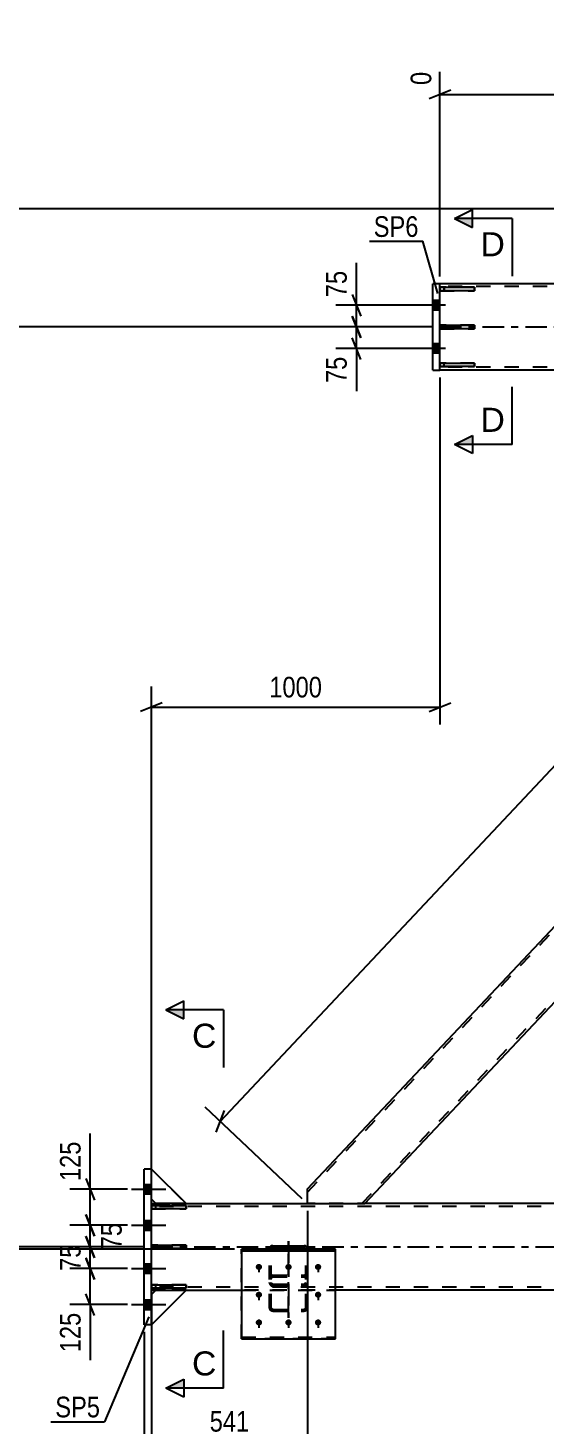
# Model space of a CAD drawing. Header units: millimetres. Extents: x -170 to 1019, y -677 to 164.
# Drawn here: x -57.1 to 14.6, y -152.3 to 41.5 of the extents above; entities that cross this region are included whole.
import ezdxf

# ---------------------------------------------------------------- set-up
doc = ezdxf.new("R2010")
doc.units = ezdxf.units.MM
doc.linetypes.add('DXK_LINE_DOT2', pattern=[3.9198, 1.9599, -1.9599])
doc.linetypes.add('DXK_LINE_DOT3', pattern=[5.9187, 2.979, -0.9799, 0.9799, -0.9799])
doc.styles.add('Arial', font='ARIAL.TTF', dxfattribs={"height": 0.2})
doc.styles.add('Arial Narrow', font='ARIALN.TTF', dxfattribs={"height": 0.2})

# ---------------------------------------------------------------- blocks, each defined once
blk = doc.blocks.new('Part-570387359-7793 - 7578')
at = {"color": 2, "linetype": 'Continuous'}
for p, q in [((-40, -127.84), (-40, -127.36)), ((-40, -127.36), (-35.2, -127.36)), ((-35.2, -127.84), (-40, -127.84)), ((-35.2, -127.36), (-35.2, -127.84))]:
    blk.add_line(p, q, dxfattribs=at)
at = {"color": 7, "linetype": 'DXK_LINE_DOT2'}
blk.add_line((-39.4, -127.84), (-39.4, -127.36), dxfattribs=at)
blk = doc.blocks.new('Part-570387359-7589 - 7578')
at = {"color": 2, "linetype": 'Continuous'}
for p, q in [((-14.5, -127.91), (-27.5, -127.91)), ((-27.5, -127.91), (-27.5, -140.34)), ((-27.5, -128.13), (-14.5, -128.13)), ((-14.5, -140.34), (-14.5, -127.91)), ((-27.5, -140.34), (-14.5, -140.34))]:
    blk.add_line(p, q, dxfattribs=at)
at = {"color": 7, "linetype": 'DXK_LINE_DOT2'}
blk.add_line((-27.5, -140.12), (-14.5, -140.12), dxfattribs=at)
blk = doc.blocks.new('Part-570387359-7581 - 7578')
at = {"color": 2, "linetype": 'Continuous'}
for p, q in [((-23.63, -127.91), (-23.6, -127.75)), ((-23.34, -127.47), (-23.16, -127.43)), ((-23.16, -127.43), (-18.84, -127.43)), ((-18.84, -127.43), (-18.66, -127.47)), ((-18.4, -127.75), (-18.37, -127.91))]:
    blk.add_line(p, q, dxfattribs=at)
at = {"color": 7, "linetype": 'DXK_LINE_DOT2'}
for p, q in [((-23.38, -127.84), (-23.4, -127.94)), ((-23.33, -127.76), (-23.38, -127.84)), ((-23.25, -127.71), (-23.33, -127.76)), ((-23.16, -127.69), (-23.25, -127.71)), ((-23.16, -127.69), (-18.84, -127.69)), ((-18.75, -127.71), (-18.84, -127.69)), ((-18.67, -127.76), (-18.75, -127.71)), ((-18.62, -127.84), (-18.67, -127.76)), ((-18.6, -127.94), (-18.62, -127.84)), ((-23.64, -127.94), (-23.63, -127.91)), ((-23.64, -136.05), (-23.64, -127.94)), ((-23.4, -136.05), (-23.4, -127.94)), ((-18.6, -136.05), (-18.6, -127.94)), ((-18.37, -127.91), (-18.36, -127.94)), ((-18.36, -136.05), (-18.36, -127.94)), ((-23.5, -131.67), (-23.6, -131.81)), ((-23.34, -131.57), (-23.5, -131.67)), ((-23.16, -131.53), (-23.34, -131.57)), ((-23.25, -131.78), (-23.16, -131.76)), ((-23.16, -131.53), (-18.84, -131.53)), ((-23.16, -131.76), (-18.84, -131.76)), ((-18.66, -131.57), (-18.84, -131.53)), ((-18.84, -131.76), (-18.75, -131.78)), ((-18.5, -131.67), (-18.66, -131.57)), ((-18.4, -131.81), (-18.5, -131.67)), ((-23.6, -131.81), (-23.64, -131.99)), ((-23.6, -132.73), (-23.64, -132.54)), ((-23.4, -131.99), (-23.38, -131.9)), ((-23.4, -132.54), (-23.38, -132.64)), ((-23.38, -131.9), (-23.33, -131.83)), ((-23.38, -132.64), (-23.33, -132.72)), ((-23.16, -133.05), (-23.34, -133.01)), ((-23.33, -131.83), (-23.25, -131.78)), ((-23.33, -132.72), (-23.25, -132.77)), ((-23.25, -132.77), (-23.16, -132.79)), ((-23.16, -132.79), (-18.84, -132.79)), ((-23.16, -133.05), (-18.84, -133.05)), ((-18.84, -132.79), (-18.75, -132.77)), ((-18.66, -133.01), (-18.84, -133.05)), ((-18.75, -131.78), (-18.67, -131.83)), ((-18.75, -132.77), (-18.67, -132.72)), ((-18.67, -131.83), (-18.62, -131.9)), ((-18.67, -132.72), (-18.62, -132.64)), ((-18.62, -131.9), (-18.6, -131.99)), ((-18.62, -132.64), (-18.6, -132.54)), ((-18.36, -131.99), (-18.4, -131.81)), ((-18.36, -132.54), (-18.4, -132.73)), ((-23.64, -136.05), (-23.6, -136.22)), ((-23.6, -136.22), (-23.5, -136.36)), ((-23.5, -136.36), (-23.34, -136.46)), ((-23.38, -136.13), (-23.4, -136.05)), ((-23.33, -136.2), (-23.38, -136.13)), ((-23.34, -136.46), (-23.16, -136.5)), ((-23.25, -136.25), (-23.33, -136.2)), ((-23.16, -136.27), (-23.25, -136.25)), ((-23.16, -136.27), (-18.84, -136.27)), ((-23.16, -136.5), (-18.84, -136.5)), ((-18.75, -136.25), (-18.84, -136.27)), ((-18.84, -136.5), (-18.66, -136.46)), ((-18.67, -136.2), (-18.75, -136.25)), ((-18.62, -136.13), (-18.67, -136.2)), ((-18.66, -136.46), (-18.5, -136.36)), ((-18.6, -136.05), (-18.62, -136.13)), ((-18.5, -136.36), (-18.4, -136.22)), ((-18.4, -136.22), (-18.36, -136.05))]:
    blk.add_line(p, q, dxfattribs=at)
at = {"color": 7, "linetype": 'DXK_LINE_DOT3'}
blk.add_line((-21, -126.82), (-21, -137.44), dxfattribs=at)
at = {"color": 2, "linetype": 'Continuous'}
for centre, start, end in [((-23.14, -127.92), 114.3199, 159.2417), ((-18.86, -127.92), 20.7583, 65.6801)]:
    blk.add_arc(centre, 0.496, start, end, dxfattribs=at)
at = {"color": 7, "linetype": 'DXK_LINE_DOT2'}
for centre, start, end in [((-23.14, -132.56), 200.7583, 245.6801), ((-18.86, -132.56), 294.3199, 339.2417)]:
    blk.add_arc(centre, 0.496, start, end, dxfattribs=at)
blk = doc.blocks.new('Bolt-570387359-7590 - 7578')
at = {"linetype": 'Continuous'}
for points in [[(-25.1, -129.97), (-25.01, -129.98), (-24.92, -130), (-24.84, -130.05), (-24.77, -130.11), (-24.72, -130.17), (-24.68, -130.25), (-24.66, -130.34), (-24.66, -130.42), (-24.68, -130.51), (-24.72, -130.59), (-24.77, -130.66), (-24.84, -130.72), (-24.92, -130.76), (-25.01, -130.79), (-25.1, -130.8), (-25.19, -130.79), (-25.28, -130.76), (-25.36, -130.72), (-25.43, -130.66), (-25.48, -130.59), (-25.52, -130.51), (-25.54, -130.42), (-25.54, -130.34), (-25.52, -130.25), (-25.48, -130.17), (-25.43, -130.11), (-25.36, -130.05), (-25.28, -130), (-25.19, -129.98)], [(-21, -129.97), (-20.91, -129.98), (-20.82, -130), (-20.74, -130.05), (-20.67, -130.11), (-20.62, -130.17), (-20.58, -130.25), (-20.56, -130.34), (-20.56, -130.42), (-20.58, -130.51), (-20.62, -130.59), (-20.67, -130.66), (-20.74, -130.72), (-20.82, -130.76), (-20.91, -130.79), (-21, -130.8), (-21.09, -130.79), (-21.18, -130.76), (-21.26, -130.72), (-21.33, -130.66), (-21.38, -130.59), (-21.42, -130.51), (-21.44, -130.42), (-21.44, -130.34), (-21.42, -130.25), (-21.38, -130.17), (-21.33, -130.11), (-21.26, -130.05), (-21.18, -130), (-21.09, -129.98)], [(-16.9, -129.97), (-16.81, -129.98), (-16.72, -130), (-16.64, -130.05), (-16.57, -130.11), (-16.52, -130.17), (-16.48, -130.25), (-16.46, -130.34), (-16.46, -130.42), (-16.48, -130.51), (-16.52, -130.59), (-16.57, -130.66), (-16.64, -130.72), (-16.72, -130.76), (-16.81, -130.79), (-16.9, -130.8), (-16.99, -130.79), (-17.08, -130.76), (-17.16, -130.72), (-17.23, -130.66), (-17.28, -130.59), (-17.32, -130.51), (-17.34, -130.42), (-17.34, -130.34), (-17.32, -130.25), (-17.28, -130.17), (-17.23, -130.11), (-17.16, -130.05), (-17.08, -130), (-16.99, -129.98)], [(-25.1, -133.82), (-25.01, -133.83), (-24.92, -133.86), (-24.84, -133.9), (-24.77, -133.96), (-24.72, -134.03), (-24.68, -134.11), (-24.66, -134.19), (-24.66, -134.28), (-24.68, -134.36), (-24.72, -134.44), (-24.77, -134.51), (-24.84, -134.57), (-24.92, -134.61), (-25.01, -134.64), (-25.1, -134.65), (-25.19, -134.64), (-25.28, -134.61), (-25.36, -134.57), (-25.43, -134.51), (-25.48, -134.44), (-25.52, -134.36), (-25.54, -134.28), (-25.54, -134.19), (-25.52, -134.11), (-25.48, -134.03), (-25.43, -133.96), (-25.36, -133.9), (-25.28, -133.86), (-25.19, -133.83)], [(-16.9, -133.82), (-16.81, -133.83), (-16.72, -133.86), (-16.64, -133.9), (-16.57, -133.96), (-16.52, -134.03), (-16.48, -134.11), (-16.46, -134.19), (-16.46, -134.28), (-16.48, -134.36), (-16.52, -134.44), (-16.57, -134.51), (-16.64, -134.57), (-16.72, -134.61), (-16.81, -134.64), (-16.9, -134.65), (-16.99, -134.64), (-17.08, -134.61), (-17.16, -134.57), (-17.23, -134.51), (-17.28, -134.44), (-17.32, -134.36), (-17.34, -134.28), (-17.34, -134.19), (-17.32, -134.11), (-17.28, -134.03), (-17.23, -133.96), (-17.16, -133.9), (-17.08, -133.86), (-16.99, -133.83)], [(-25.1, -137.67), (-25.01, -137.68), (-24.92, -137.71), (-24.84, -137.75), (-24.77, -137.81), (-24.72, -137.88), (-24.68, -137.96), (-24.66, -138.04), (-24.66, -138.13), (-24.68, -138.21), (-24.72, -138.29), (-24.77, -138.36), (-24.84, -138.42), (-24.92, -138.46), (-25.01, -138.49), (-25.1, -138.5), (-25.19, -138.49), (-25.28, -138.46), (-25.36, -138.42), (-25.43, -138.36), (-25.48, -138.29), (-25.52, -138.21), (-25.54, -138.13), (-25.54, -138.04), (-25.52, -137.96), (-25.48, -137.88), (-25.43, -137.81), (-25.36, -137.75), (-25.28, -137.71), (-25.19, -137.68)], [(-21, -137.67), (-20.91, -137.68), (-20.82, -137.71), (-20.74, -137.75), (-20.67, -137.81), (-20.62, -137.88), (-20.58, -137.96), (-20.56, -138.04), (-20.56, -138.13), (-20.58, -138.21), (-20.62, -138.29), (-20.67, -138.36), (-20.74, -138.42), (-20.82, -138.46), (-20.91, -138.49), (-21, -138.5), (-21.09, -138.49), (-21.18, -138.46), (-21.26, -138.42), (-21.33, -138.36), (-21.38, -138.29), (-21.42, -138.21), (-21.44, -138.13), (-21.44, -138.04), (-21.42, -137.96), (-21.38, -137.88), (-21.33, -137.81), (-21.26, -137.75), (-21.18, -137.71), (-21.09, -137.68)], [(-16.9, -137.67), (-16.81, -137.68), (-16.72, -137.71), (-16.64, -137.75), (-16.57, -137.81), (-16.52, -137.88), (-16.48, -137.96), (-16.46, -138.04), (-16.46, -138.13), (-16.48, -138.21), (-16.52, -138.29), (-16.57, -138.36), (-16.64, -138.42), (-16.72, -138.46), (-16.81, -138.49), (-16.9, -138.5), (-16.99, -138.49), (-17.08, -138.46), (-17.16, -138.42), (-17.23, -138.36), (-17.28, -138.29), (-17.32, -138.21), (-17.34, -138.13), (-17.34, -138.04), (-17.32, -137.96), (-17.28, -137.88), (-17.23, -137.81), (-17.16, -137.75), (-17.08, -137.71), (-16.99, -137.68)]]:
    blk.add_hatch(color=1, dxfattribs=at).paths.add_polyline_path(points)
at = {"color": 1, "linetype": 'Continuous'}
for p, q in [((-25.1, -129.98), (-25.1, -131.12)), ((-21, -129.98), (-21, -131.12)), ((-16.9, -129.98), (-16.9, -131.12)), ((-25.1, -133.84), (-25.1, -134.97)), ((-16.9, -133.84), (-16.9, -134.97)), ((-25.1, -137.69), (-25.1, -138.83)), ((-21, -137.69), (-21, -138.83)), ((-16.9, -137.69), (-16.9, -138.83))]:
    blk.add_line(p, q, dxfattribs=at)
blk = doc.blocks.new('Part-570387359-7795 - 7578')
at = {"color": 2, "linetype": 'Continuous'}
for p, q in [((-40, -121), (-40, -116.8)), ((-40, -116.8), (-35.2, -121.6)), ((-39.4, -121.6), (-40, -121)), ((-35.2, -121.6), (-39.4, -121.6))]:
    blk.add_line(p, q, dxfattribs=at)
blk = doc.blocks.new('Part-570387359-7807 - 7578')
at = {"color": 7, "linetype": 'DXK_LINE_DOT2'}
for p, q in [((-35.2, -132.86), (-40, -132.86)), ((-40, -132.86), (-40, -133.34)), ((-40, -133.34), (-35.2, -133.34)), ((-39.4, -133.34), (-39.4, -132.86)), ((-35.2, -133.34), (-35.2, -132.86))]:
    blk.add_line(p, q, dxfattribs=at)
blk = doc.blocks.new('Part-570387359-7717 - 7578')
at = {"color": 2, "linetype": 'Continuous'}
for p, q in [((-18.36, -119.54), (88.42, -6)), ((96.36, -6), (88.48, -6)), ((96.36, -6), (96.36, -7.13)), ((96.36, -8.06), (43.94, -63.8)), ((-10.41, -121.6), (39, -69.05)), ((-18.36, -121.6), (-18.36, -119.54)), ((-18.36, -121.6), (-10.48, -121.6))]:
    blk.add_line(p, q, dxfattribs=at)
at = {"color": 7, "linetype": 'DXK_LINE_DOT2'}
for p, q in [((-18.36, -120), (88.86, -6)), ((-10.85, -121.6), (96.36, -7.59)), ((88.48, -6), (88.42, -6)), ((96.36, -8.06), (96.36, -7.13)), ((43.94, -63.8), (39, -69.05)), ((-10.48, -121.6), (-10.41, -121.6))]:
    blk.add_line(p, q, dxfattribs=at)
blk = doc.blocks.new('Part-570387359-7781 - 7578')
at = {"color": 2, "linetype": 'Continuous'}
for p, q in [((-1, -6), (-1, 6)), ((0, 6), (-1, 6)), ((0, -6), (0, 6)), ((-1, -6), (0, -6))]:
    blk.add_line(p, q, dxfattribs=at)
blk = doc.blocks.new('Part-570387359-7786 - 7578')
at = {"color": 2, "linetype": 'Continuous'}
for p, q in [((-41, -138.4), (-41, -116.8)), ((-40, -116.8), (-41, -116.8)), ((-40, -138.4), (-40, -116.8)), ((-40, -138.4), (-41, -138.4))]:
    blk.add_line(p, q, dxfattribs=at)
blk = doc.blocks.new('Part-570387359-7794 - 7578')
at = {"color": 2, "linetype": 'Continuous'}
for p, q in [((-40, -133.34), (-40, -132.86)), ((-40, -132.86), (-35.2, -132.86)), ((-35.2, -133.34), (-40, -133.34)), ((-35.2, -132.86), (-35.2, -133.34))]:
    blk.add_line(p, q, dxfattribs=at)
at = {"color": 7, "linetype": 'DXK_LINE_DOT2'}
blk.add_line((-39.4, -133.34), (-39.4, -132.86), dxfattribs=at)
blk = doc.blocks.new('Part-570387359-7796 - 7578')
at = {"color": 7, "linetype": 'DXK_LINE_DOT2'}
for p, q in [((-40, -121), (-40, -116.8)), ((-40, -116.8), (-35.2, -121.6)), ((-39.4, -121.6), (-40, -121)), ((-35.2, -121.6), (-39.4, -121.6))]:
    blk.add_line(p, q, dxfattribs=at)
blk = doc.blocks.new('Part-570387359-7797 - 7578')
at = {"color": 2, "linetype": 'Continuous'}
for p, q in [((-39.4, -133.6), (-40, -134.2)), ((-40, -138.4), (-35.2, -133.6)), ((-39.4, -133.6), (-35.2, -133.6)), ((-40, -134.2), (-40, -138.4))]:
    blk.add_line(p, q, dxfattribs=at)
blk = doc.blocks.new('Part-570387359-7798 - 7578')
at = {"color": 7, "linetype": 'DXK_LINE_DOT2'}
for p, q in [((-39.4, -133.6), (-40, -134.2)), ((-40, -138.4), (-35.2, -133.6)), ((-35.2, -133.6), (-39.4, -133.6)), ((-40, -134.2), (-40, -138.4))]:
    blk.add_line(p, q, dxfattribs=at)
blk = doc.blocks.new('Part-570387359-7805 - 7578')
at = {"color": 7, "linetype": 'DXK_LINE_DOT2'}
for p, q in [((-35.2, -121.86), (-40, -121.86)), ((-40, -121.86), (-40, -122.34)), ((-39.4, -122.34), (-39.4, -121.86)), ((-35.2, -122.34), (-35.2, -121.86)), ((-40, -122.34), (-35.2, -122.34))]:
    blk.add_line(p, q, dxfattribs=at)
blk = doc.blocks.new('Part-570387359-7806 - 7578')
at = {"color": 7, "linetype": 'DXK_LINE_DOT2'}
for p, q in [((-35.2, -127.36), (-40, -127.36)), ((-40, -127.36), (-40, -127.84)), ((-40, -127.84), (-35.2, -127.84)), ((-39.4, -127.84), (-39.4, -127.36)), ((-35.2, -127.84), (-35.2, -127.36))]:
    blk.add_line(p, q, dxfattribs=at)
blk = doc.blocks.new('Part-570387359-7808 - 7578')
at = {"color": 2, "linetype": 'Continuous'}
for p, q in [((-40, -122.34), (-40, -121.86)), ((-40, -121.86), (-35.2, -121.86)), ((-35.2, -121.86), (-35.2, -122.34)), ((-35.2, -122.34), (-40, -122.34))]:
    blk.add_line(p, q, dxfattribs=at)
at = {"color": 7, "linetype": 'DXK_LINE_DOT2'}
blk.add_line((-39.4, -122.34), (-39.4, -121.86), dxfattribs=at)
blk = doc.blocks.new('Bolt-570387359-7868 - 7578')
at = {"color": 1, "linetype": 'DXK_LINE_DOT2'}
for p, q in [((-25.1, -129.99), (-25.1, -131.12)), ((-21, -129.99), (-21, -131.12)), ((-16.9, -129.99), (-16.9, -131.12)), ((-25.1, -133.84), (-25.1, -134.97)), ((-16.9, -133.84), (-16.9, -134.97)), ((-25.1, -137.69), (-25.1, -138.83)), ((-21, -137.69), (-21, -138.83)), ((-16.9, -137.69), (-16.9, -138.83))]:
    blk.add_line(p, q, dxfattribs=at)
blk = doc.blocks.new('Part-570387359-7927 - 7578')
at = {"color": 2, "linetype": 'Continuous'}
for p, q in [((-40, -121.6), (-39.4, -121.6)), ((-35.2, -121.6), (-18.36, -121.6)), ((88.48, -121.6), (-10.48, -121.6)), ((-40, -133.6), (-39.4, -133.6)), ((-35.2, -133.6), (-27.5, -133.6)), ((206.43, -133.6), (-14.5, -133.6))]:
    blk.add_line(p, q, dxfattribs=at)
at = {"color": 7, "linetype": 'DXK_LINE_DOT2'}
for p, q in [((-40, -133.6), (-40, -121.6)), ((798, -122), (-40, -122)), ((-39.4, -121.6), (-35.2, -121.6)), ((798, -121.6), (-18.36, -121.6)), ((-18.36, -121.6), (-10.48, -121.6)), ((798, -133.2), (-40, -133.2)), ((-39.4, -133.6), (-35.2, -133.6)), ((798, -133.6), (-27.5, -133.6)), ((-27.5, -133.6), (-14.5, -133.6))]:
    blk.add_line(p, q, dxfattribs=at)
at = {"color": 7, "linetype": 'DXK_LINE_DOT3'}
blk.add_line((-40, -127.6), (798, -127.6), dxfattribs=at)
blk = doc.blocks.new('Part-570387359-7932 - 7578')
at = {"color": 2, "linetype": 'Continuous'}
for p, q in [((217, 6), (0, 6)), ((88.48, -6), (0, -6))]:
    blk.add_line(p, q, dxfattribs=at)
at = {"color": 7, "linetype": 'DXK_LINE_DOT2'}
for p, q in [((0, -6), (0, 6)), ((838, 5.6), (0, 5.6)), ((838, -5.6), (0, -5.6))]:
    blk.add_line(p, q, dxfattribs=at)
at = {"color": 7, "linetype": 'DXK_LINE_DOT3'}
blk.add_line((0, 0), (838, 0), dxfattribs=at)
blk = doc.blocks.new('Bolt-570387359-8006 - 7578')
at = {"linetype": 'Continuous'}
for points in [[(-41, -118.94), (-41, -120.26), (-40, -120.26), (-40, -118.94)], [(-41, -118.94), (-41, -120.26), (-40, -120.26), (-40, -118.94)], [(-41, -118.94), (-41, -120.26), (-40, -120.26), (-40, -118.94)], [(-41, -123.94), (-41, -125.26), (-40, -125.26), (-40, -123.94)], [(-41, -123.94), (-41, -125.26), (-40, -125.26), (-40, -123.94)], [(-41, -129.94), (-41, -131.26), (-40, -131.26), (-40, -129.94)], [(-41, -129.94), (-41, -131.26), (-40, -131.26), (-40, -129.94)], [(-41, -134.94), (-41, -136.26), (-40, -136.26), (-40, -134.94)], [(-41, -134.94), (-41, -136.26), (-40, -136.26), (-40, -134.94)], [(-41, -134.94), (-41, -136.26), (-40, -136.26), (-40, -134.94)]]:
    blk.add_hatch(color=1, dxfattribs=at).paths.add_polyline_path(points)
at = {"color": 1, "linetype": 'Continuous'}
for p, q in [((-42.76, -119.6), (-38, -119.6)), ((-42.76, -119.6), (-38, -119.6)), ((-42.76, -119.6), (-38, -119.6)), ((-41, -118.94), (-40, -118.94)), ((-41, -118.94), (-40, -118.94)), ((-41, -118.94), (-40, -118.94)), ((-41, -120.26), (-40, -120.26)), ((-41, -120.26), (-40, -120.26)), ((-41, -120.26), (-40, -120.26)), ((-41, -123.94), (-40, -123.94)), ((-41, -123.94), (-40, -123.94)), ((-42.76, -124.6), (-38, -124.6)), ((-42.76, -124.6), (-38, -124.6)), ((-41, -125.26), (-40, -125.26)), ((-41, -125.26), (-40, -125.26)), ((-42.76, -130.6), (-38, -130.6)), ((-42.76, -130.6), (-38, -130.6)), ((-41, -129.94), (-40, -129.94)), ((-41, -129.94), (-40, -129.94)), ((-41, -131.26), (-40, -131.26)), ((-41, -131.26), (-40, -131.26)), ((-42.76, -135.6), (-38, -135.6)), ((-42.76, -135.6), (-38, -135.6)), ((-42.76, -135.6), (-38, -135.6)), ((-41, -134.94), (-40, -134.94)), ((-41, -134.94), (-40, -134.94)), ((-41, -134.94), (-40, -134.94)), ((-41, -136.26), (-40, -136.26)), ((-41, -136.26), (-40, -136.26)), ((-41, -136.26), (-40, -136.26))]:
    blk.add_line(p, q, dxfattribs=at)
blk = doc.blocks.new('Bolt-570387359-8007 - 7578')
at = {"linetype": 'Continuous'}
for points in [[(-1, 3.66), (-1, 2.34), (0, 2.34), (0, 3.66)], [(-1, 3.66), (-1, 2.34), (0, 2.34), (0, 3.66)], [(-1, -2.34), (-1, -3.66), (0, -3.66), (0, -2.34)], [(-1, -2.34), (-1, -3.66), (0, -3.66), (0, -2.34)]]:
    blk.add_hatch(color=1, dxfattribs=at).paths.add_polyline_path(points)
at = {"color": 1, "linetype": 'Continuous'}
for p, q in [((0.76, 3), (-4, 3)), ((0.76, 3), (-4, 3)), ((0, 3.66), (-1, 3.66)), ((0, 3.66), (-1, 3.66)), ((0, 2.34), (-1, 2.34)), ((0, 2.34), (-1, 2.34)), ((0.76, -3), (-4, -3)), ((0.76, -3), (-4, -3)), ((0, -2.34), (-1, -2.34)), ((0, -2.34), (-1, -2.34)), ((0, -3.66), (-1, -3.66)), ((0, -3.66), (-1, -3.66))]:
    blk.add_line(p, q, dxfattribs=at)
blk = doc.blocks.new('Part-570387359-8044 - 7578')
at = {"color": 2, "linetype": 'Continuous'}
for p, q in [((0, 0.24), (4.8, 0.24)), ((0, 0.24), (0, -0.24)), ((4.8, 0.24), (4.8, -0.24)), ((4.8, -0.24), (0, -0.24))]:
    blk.add_line(p, q, dxfattribs=at)
at = {"color": 7, "linetype": 'DXK_LINE_DOT2'}
blk.add_line((0.6, -0.24), (0.6, 0.24), dxfattribs=at)
blk = doc.blocks.new('Part-570387359-8045 - 7578')
at = {"color": 2, "linetype": 'Continuous'}
for p, q in [((0, 5.5), (4.8, 5.5)), ((0, 5.5), (0, 5.02)), ((4.8, 5.02), (0, 5.02)), ((4.8, 5.5), (4.8, 5.02))]:
    blk.add_line(p, q, dxfattribs=at)
at = {"color": 7, "linetype": 'DXK_LINE_DOT2'}
blk.add_line((0.6, 5.02), (0.6, 5.5), dxfattribs=at)
blk = doc.blocks.new('Part-570387359-8046 - 7578')
at = {"color": 2, "linetype": 'Continuous'}
for p, q in [((0, -5.5), (0, -5.02)), ((0, -5.02), (4.8, -5.02)), ((4.8, -5.5), (0, -5.5)), ((4.8, -5.02), (4.8, -5.5))]:
    blk.add_line(p, q, dxfattribs=at)
at = {"color": 7, "linetype": 'DXK_LINE_DOT2'}
blk.add_line((0.6, -5.5), (0.6, -5.02), dxfattribs=at)
blk = doc.blocks.new('Part-570387359-8047 - 7578')
at = {"color": 7, "linetype": 'DXK_LINE_DOT2'}
for p, q in [((4.8, 0.24), (0, 0.24)), ((0, 0.24), (0, -0.24)), ((0.6, -0.24), (0.6, 0.24)), ((4.8, -0.24), (4.8, 0.24)), ((0, -0.24), (4.8, -0.24))]:
    blk.add_line(p, q, dxfattribs=at)
blk = doc.blocks.new('Part-570387359-8048 - 7578')
at = {"color": 7, "linetype": 'DXK_LINE_DOT2'}
for p, q in [((4.8, 5.5), (0, 5.5)), ((0, 5.5), (0, 5.02)), ((0, 5.02), (4.8, 5.02)), ((0.6, 5.5), (0.6, 5.02)), ((4.8, 5.02), (4.8, 5.5))]:
    blk.add_line(p, q, dxfattribs=at)
blk = doc.blocks.new('Part-570387359-8049 - 7578')
at = {"color": 7, "linetype": 'DXK_LINE_DOT2'}
for p, q in [((4.8, -5.02), (0, -5.02)), ((0, -5.02), (0, -5.5)), ((0, -5.5), (4.8, -5.5)), ((0.6, -5.5), (0.6, -5.02)), ((4.8, -5.5), (4.8, -5.02))]:
    blk.add_line(p, q, dxfattribs=at)
blk = doc.blocks.new('Part-570387359-8060 - 7578')
at = {"color": 7, "linetype": 'DXK_LINE_DOT2'}
for p, q in [((-23.6, -127.75), (-23.64, -127.94)), ((-23.4, -127.94), (-23.38, -127.84)), ((-23.38, -127.84), (-23.33, -127.76)), ((-23.16, -127.43), (-23.34, -127.47)), ((-23.33, -127.76), (-23.25, -127.71)), ((-23.25, -127.71), (-23.16, -127.69)), ((-23.16, -127.43), (-18.84, -127.43)), ((-23.16, -127.69), (-18.84, -127.69)), ((-18.66, -127.47), (-18.84, -127.43)), ((-18.84, -127.69), (-18.75, -127.71)), ((-18.75, -127.71), (-18.67, -127.76)), ((-18.67, -127.76), (-18.62, -127.84)), ((-18.62, -127.84), (-18.6, -127.94)), ((-18.36, -127.94), (-18.4, -127.75)), ((-23.64, -136.05), (-23.64, -127.94)), ((-23.4, -136.05), (-23.4, -127.94)), ((-18.6, -136.05), (-18.6, -127.94)), ((-18.36, -136.05), (-18.36, -127.94)), ((-23.6, -131.81), (-23.5, -131.67)), ((-23.5, -131.67), (-23.34, -131.57)), ((-23.34, -131.57), (-23.16, -131.54)), ((-23.16, -131.76), (-23.25, -131.78)), ((-23.16, -131.54), (-18.84, -131.54)), ((-23.16, -131.76), (-18.84, -131.76)), ((-18.84, -131.54), (-18.66, -131.57)), ((-18.75, -131.78), (-18.84, -131.76)), ((-18.66, -131.57), (-18.5, -131.67)), ((-18.5, -131.67), (-18.4, -131.81)), ((-23.64, -131.99), (-23.6, -131.81)), ((-23.64, -132.54), (-23.6, -132.73)), ((-23.38, -131.9), (-23.4, -131.99)), ((-23.38, -132.64), (-23.4, -132.54)), ((-23.33, -131.83), (-23.38, -131.9)), ((-23.33, -132.72), (-23.38, -132.64)), ((-23.34, -133.01), (-23.25, -133.03)), ((-23.25, -131.78), (-23.33, -131.83)), ((-23.25, -132.77), (-23.33, -132.72)), ((-23.16, -132.79), (-23.25, -132.77)), ((-23.25, -133.03), (-23.16, -133.05)), ((-23.16, -132.79), (-18.84, -132.79)), ((-23.16, -133.05), (-18.84, -133.05)), ((-18.75, -132.77), (-18.84, -132.79)), ((-18.84, -133.05), (-18.67, -133.01)), ((-18.67, -131.83), (-18.75, -131.78)), ((-18.67, -132.72), (-18.75, -132.77)), ((-18.62, -131.9), (-18.67, -131.83)), ((-18.62, -132.64), (-18.67, -132.72)), ((-18.67, -133.01), (-18.66, -133.01)), ((-18.6, -131.99), (-18.62, -131.9)), ((-18.6, -132.54), (-18.62, -132.64)), ((-18.4, -131.81), (-18.36, -131.99)), ((-18.4, -132.73), (-18.36, -132.54)), ((-23.6, -136.22), (-23.64, -136.05)), ((-23.5, -136.36), (-23.6, -136.22)), ((-23.34, -136.46), (-23.5, -136.36)), ((-23.4, -136.05), (-23.38, -136.13)), ((-23.38, -136.13), (-23.33, -136.21)), ((-23.16, -136.5), (-23.34, -136.46)), ((-23.33, -136.21), (-23.25, -136.25)), ((-23.25, -136.25), (-23.16, -136.27)), ((-23.16, -136.27), (-18.84, -136.27)), ((-23.16, -136.5), (-18.84, -136.5)), ((-18.84, -136.27), (-18.75, -136.25)), ((-18.66, -136.46), (-18.84, -136.5)), ((-18.75, -136.25), (-18.67, -136.21)), ((-18.67, -136.21), (-18.62, -136.13)), ((-18.5, -136.36), (-18.66, -136.46)), ((-18.62, -136.13), (-18.6, -136.05)), ((-18.4, -136.22), (-18.5, -136.36)), ((-18.36, -136.05), (-18.4, -136.22))]:
    blk.add_line(p, q, dxfattribs=at)
at = {"color": 7, "linetype": 'DXK_LINE_DOT3'}
blk.add_line((-21, -137.44), (-21, -126.82), dxfattribs=at)
at = {"color": 7, "linetype": 'DXK_LINE_DOT2'}
for centre, start, end in [((-23.14, -127.92), 114.32, 159.2417), ((-18.86, -127.92), 20.7583, 65.68), ((-23.14, -132.56), 200.7583, 245.68), ((-18.86, -132.56), 294.32, 339.2417)]:
    blk.add_arc(centre, 0.496, start, end, dxfattribs=at)
blk = doc.blocks.new('Part-570387359-8061 - 7578')
at = {"color": 7, "linetype": 'DXK_LINE_DOT2'}
for p, q in [((-27.5, -140.34), (-27.5, -127.91)), ((-14.5, -127.91), (-27.5, -127.91)), ((-27.5, -128.13), (-14.5, -128.13)), ((-14.5, -140.34), (-14.5, -127.91)), ((-27.5, -140.12), (-14.5, -140.12)), ((-14.5, -140.34), (-27.5, -140.34))]:
    blk.add_line(p, q, dxfattribs=at)
blk = doc.blocks.new('StraightDimension-570387359-8344 - 7578')
at = {"color": 7, "linetype": 'Continuous'}
for p, q in [((-41, -127.6), (-51.32, -127.6)), ((-49.07, -126.1), (-47.87, -129.1)), ((-48.47, -130.6), (-48.47, -127.6)), ((-47.87, -132.1), (-49.07, -129.1)), ((-43.33, -130.6), (-51.32, -130.6))]:
    blk.add_line(p, q, dxfattribs=at)
at = {"color": 0}
blk.add_wipeout([(-49.22, -126.67), (-53.42, -126.67), (-53.42, -131.53), (-49.22, -131.53)], dxfattribs=at)
at = {"color": 3, "style": 'Arial Narrow'}
blk.add_text('75', height=2.863, rotation=90.0002, dxfattribs=at).set_placement((-49.82, -130.93))
blk = doc.blocks.new('StraightDimension-570387359-8437 - 7578')
at = {"color": 7, "linetype": 'Continuous'}
for p, q in [((-1, 0), (-14.42, 0)), ((-12.17, 1.5), (-10.97, -1.5)), ((-11.57, -3), (-11.57, 0)), ((-10.97, -4.5), (-12.17, -1.5)), ((-3.18, -3), (-14.42, -3))]:
    blk.add_line(p, q, dxfattribs=at)
at = {"color": 0}
blk.add_wipeout([(-12.32, -3.53), (-16.52, -3.53), (-16.52, -8.38), (-12.32, -8.38)], dxfattribs=at)
at = {"color": 7, "linetype": 'Continuous'}
blk.add_line((-11.57, -3), (-11.57, -8.91), dxfattribs=at)
blk.add_line((-11.57, -3), (-11.57, -8.91), dxfattribs=at)
at = {"color": 3, "style": 'Arial Narrow'}
blk.add_text('75', height=2.863, rotation=90.0002, dxfattribs=at).set_placement((-12.92, -7.78))
blk = doc.blocks.new('StraightDimension-570387359-8355 - 7578')
at = {"color": 7, "linetype": 'Continuous'}
for p, q in [((-49.07, -129.1), (-47.87, -132.1)), ((-43.33, -130.6), (-51.32, -130.6)), ((-48.47, -135.6), (-48.47, -130.6)), ((-43.33, -135.6), (-51.32, -135.6)), ((-47.87, -137.1), (-49.07, -134.1))]:
    blk.add_line(p, q, dxfattribs=at)
at = {"color": 0}
blk.add_wipeout([(-49.22, -136.12), (-53.42, -136.12), (-53.42, -142.81), (-49.22, -142.81)], dxfattribs=at)
at = {"color": 7, "linetype": 'Continuous'}
blk.add_line((-48.47, -135.6), (-48.47, -143.33), dxfattribs=at)
blk.add_line((-48.47, -135.6), (-48.47, -143.33), dxfattribs=at)
at = {"color": 3, "style": 'Arial Narrow'}
blk.add_text('125', height=2.863, rotation=90.0002, dxfattribs=at).set_placement((-49.82, -142.21))
blk = doc.blocks.new('StraightDimension-570387359-8333 - 7578')
at = {"color": 7, "linetype": 'Continuous'}
for p, q in [((-49.07, -123.1), (-47.87, -126.1)), ((-43.33, -124.6), (-50.87, -124.6)), ((-48.47, -127.6), (-48.47, -124.6)), ((-41, -127.6), (-50.87, -127.6)), ((-47.87, -129.1), (-49.07, -126.1))]:
    blk.add_line(p, q, dxfattribs=at)
at = {"color": 0}
blk.add_wipeout([(-43.52, -123.67), (-47.72, -123.67), (-47.72, -128.53), (-43.52, -128.53)], dxfattribs=at)
at = {"color": 3, "style": 'Arial Narrow'}
blk.add_text('75', height=2.863, rotation=90.0002, dxfattribs=at).set_placement((-44.12, -127.93))
blk = doc.blocks.new('StraightDimension-570387359-8456 - 7578')
at = {"color": 7, "linetype": 'Continuous'}
for p, q in [((216.48, 16.4), (-70.52, 16.4)), ((-28.5, -127.91), (-70.52, -127.91))]:
    blk.add_line(p, q, dxfattribs=at)
blk = doc.blocks.new('StraightDimension-570387359-8730 - 7578')
at = {"color": 7, "linetype": 'Continuous'}
for p, q in [((-18.36, -122.6), (-18.36, -161.35)), ((-40, -134.6), (-40, -157.69)), ((-38.5, -153.97), (-41.5, -155.17)), ((-40, -154.57), (-18.36, -154.57)), ((-19.86, -155.17), (-16.86, -153.97))]:
    blk.add_line(p, q, dxfattribs=at)
at = {"color": 0}
blk.add_wipeout([(-25.84, -153.82), (-25.84, -149.62), (-32.52, -149.62), (-32.52, -153.82)], dxfattribs=at)
at = {"color": 0, "linetype": 'Continuous'}
for points in [[(-40.6, -155.27), (-44.8, -155.27), (-44.8, -158.29), (-40.6, -158.29)], [(-18.96, -155.27), (-23.16, -155.27), (-23.16, -161.95), (-18.96, -161.95)]]:
    blk.add_wipeout(points, dxfattribs=at)
at = {"color": 3, "style": 'Arial Narrow'}
blk.add_text('541', height=2.863, dxfattribs=at).set_placement((-31.92, -153.22))
at = {"color": 3, "linetype": 'Continuous', "style": 'Arial Narrow'}
for s, height, p in [('0', 2.86, (-41.2, -157.69)), ('541', 2.863, (-19.56, -161.35))]:
    blk.add_text(s, height=height, rotation=90.0002, dxfattribs=at).set_placement(p)
blk = doc.blocks.new('StraightDimension-570387359-8446 - 7578')
at = {"color": 7, "linetype": 'Continuous'}
for p, q in [((-12.17, 4.5), (-10.97, 1.5)), ((-3.28, 3), (-14.42, 3)), ((-11.57, 0), (-11.57, 3)), ((-1, 0), (-14.42, 0)), ((-10.97, -1.5), (-12.17, 1.5))]:
    blk.add_line(p, q, dxfattribs=at)
at = {"color": 0}
blk.add_wipeout([(-12.32, 8.38), (-16.52, 8.38), (-16.52, 3.52), (-12.32, 3.52)], dxfattribs=at)
at = {"color": 7, "linetype": 'Continuous'}
blk.add_line((-11.57, 3), (-11.57, 8.91), dxfattribs=at)
blk.add_line((-11.57, 3), (-11.57, 8.91), dxfattribs=at)
at = {"color": 3, "style": 'Arial Narrow'}
blk.add_text('75', height=2.863, rotation=90.0002, dxfattribs=at).set_placement((-12.92, 4.13))
blk = doc.blocks.new('StraightDimension-570387359-8311 - 7578')
at = {"color": 7, "linetype": 'Continuous'}
for p, q in [((0, -7), (0, -55.14)), ((-40, -120.6), (-40, -49.89)), ((-38.5, -52.14), (-41.5, -53.34)), ((-1.5, -53.34), (1.5, -52.14)), ((-40, -52.74), (0, -52.74))]:
    blk.add_line(p, q, dxfattribs=at)
at = {"color": 0}
blk.add_wipeout([(-15.74, -51.99), (-15.74, -47.79), (-24.26, -47.79), (-24.26, -51.99)], dxfattribs=at)
at = {"color": 3, "style": 'Arial Narrow'}
blk.add_text('1000', height=2.863, dxfattribs=at).set_placement((-23.66, -51.39))
blk = doc.blocks.new('StraightDimension-570387359-8717 - 7578')
at = {"color": 7, "linetype": 'Continuous'}
for p, q in [((-18.36, -122.6), (-18.36, -161.35)), ((88.42, -122.6), (88.42, -163.18)), ((-16.86, -153.97), (-19.86, -155.17)), ((-18.36, -154.57), (88.42, -154.57)), ((86.92, -155.17), (89.92, -153.97))]:
    blk.add_line(p, q, dxfattribs=at)
at = {"color": 0}
blk.add_wipeout([(39.28, -153.82), (39.28, -149.62), (30.77, -149.62), (30.77, -153.82)], dxfattribs=at)
at = {"color": 0, "linetype": 'Continuous'}
blk.add_wipeout([(87.82, -155.27), (83.62, -155.27), (83.62, -163.78), (87.82, -163.78)], dxfattribs=at)
at = {"color": 3, "style": 'Arial Narrow'}
blk.add_text('2669', height=2.863, dxfattribs=at).set_placement((31.37, -153.22))
at = {"color": 3, "linetype": 'Continuous', "style": 'Arial Narrow'}
blk.add_text('3210', height=2.863, rotation=90.0002, dxfattribs=at).set_placement((87.22, -163.18))
blk = doc.blocks.new('StraightDimension-570387359-8283 - 7578')
at = {"color": 7, "linetype": 'Continuous'}
for p, q in [((87.69, -5.31), (75.24, 6.4)), ((76.72, 2.94), (77.9, 5.95)), ((-30.49, -110.19), (77.31, 4.44)), ((-19.09, -120.91), (-32.57, -108.24)), ((-29.9, -108.69), (-31.08, -111.69))]:
    blk.add_line(p, q, dxfattribs=at)
at = {"color": 0}
blk.add_wipeout([(25.78, -49.26), (22.72, -46.38), (16.89, -52.58), (19.95, -55.46)], dxfattribs=at)
at = {"color": 3, "style": 'Arial Narrow'}
blk.add_text('3934', height=2.863, rotation=46.7591, dxfattribs=at).set_placement((19.92, -54.61))
blk = doc.blocks.new('StraightDimension-570387359-8297 - 7578')
at = {"color": 7, "linetype": 'Continuous'}
for p, q in [((-2, 0), (-62.8, 0)), ((-59.35, -1.5), (-60.55, 1.5)), ((-59.95, -127.6), (-59.95, 0)), ((-42, -127.6), (-62.8, -127.6)), ((-60.55, -126.1), (-59.35, -129.1))]:
    blk.add_line(p, q, dxfattribs=at)
at = {"color": 0}
blk.add_wipeout([(-60.7, -59.54), (-64.9, -59.54), (-64.9, -68.06), (-60.7, -68.06)], dxfattribs=at)
at = {"color": 3, "style": 'Arial Narrow'}
blk.add_text('3190', height=2.863, rotation=90.0002, dxfattribs=at).set_placement((-61.3, -67.46))
blk = doc.blocks.new('StraightDimension-570387359-8320 - 7578')
at = {"color": 7, "linetype": 'Continuous'}
for p, q in [((-49.07, -118.1), (-47.87, -121.1)), ((-43.33, -119.6), (-51.32, -119.6)), ((-48.47, -124.6), (-48.47, -119.6)), ((-47.87, -126.1), (-49.07, -123.1)), ((-43.33, -124.6), (-51.32, -124.6))]:
    blk.add_line(p, q, dxfattribs=at)
at = {"color": 0}
blk.add_wipeout([(-49.22, -112.39), (-53.42, -112.39), (-53.42, -119.07), (-49.22, -119.07)], dxfattribs=at)
at = {"color": 7, "linetype": 'Continuous'}
blk.add_line((-48.47, -119.6), (-48.47, -111.87), dxfattribs=at)
blk.add_line((-48.47, -119.6), (-48.47, -111.87), dxfattribs=at)
at = {"color": 3, "style": 'Arial Narrow'}
blk.add_text('125', height=2.863, rotation=90.0002, dxfattribs=at).set_placement((-49.82, -118.47))
blk = doc.blocks.new('StraightDimension-570387359-8761 - 7578')
at = {"color": 7, "linetype": 'Continuous'}
for p, q in [((88.42, -5), (88.42, 40.87)), ((0, 7), (0, 35.39)), ((1.5, 32.86), (-1.5, 31.66)), ((0, 32.26), (88.42, 32.26)), ((86.92, 31.66), (89.92, 32.86))]:
    blk.add_line(p, q, dxfattribs=at)
at = {"color": 0, "linetype": 'Continuous'}
for points in [[(87.82, 41.47), (83.62, 41.47), (83.62, 32.96), (87.82, 32.96)], [(-0.6, 35.99), (-4.8, 35.99), (-4.8, 32.96), (-0.6, 32.96)]]:
    blk.add_wipeout(points, dxfattribs=at)
at = {"color": 0}
blk.add_wipeout([(48.46, 33.01), (48.46, 37.21), (39.95, 37.21), (39.95, 33.01)], dxfattribs=at)
at = {"color": 3, "linetype": 'Continuous', "style": 'Arial Narrow'}
for s, height, p in [('2210', 2.863, (87.22, 33.56)), ('0', 2.86, (-1.2, 33.56))]:
    blk.add_text(s, height=height, rotation=90.0002, dxfattribs=at).set_placement(p)
at = {"color": 3, "style": 'Arial Narrow'}
blk.add_text('2210', height=2.863, dxfattribs=at).set_placement((40.55, 33.61))
blk = doc.blocks.new('StraightDimension-570387359-18102 - 7578')
at = {"color": 7, "linetype": 'Continuous'}
blk.add_line((-41, -139.4), (-41, -170.19), dxfattribs=at)
blk = doc.blocks.new('Mark-570387359-7777 - 7578')
at = {"color": 0}
blk.add_wipeout([(-2.97, 12.49), (-2.97, 15.49), (-9.18, 15.49), (-9.18, 12.49)], dxfattribs=at)
blk.add_wipeout([(-2.97, 12.49), (-2.97, 15.49), (-9.18, 15.49), (-9.18, 12.49)], dxfattribs=at)
at = {"color": 30, "linetype": 'Continuous'}
for p in [(-9.78, 11.89), (-0.31, 4.64)]:
    blk.add_line(p, (-2.37, 11.89), dxfattribs=at)
at = {"color": 3, "style": 'Arial Narrow'}
blk.add_text('SP6', height=2.863, dxfattribs=at).set_placement((-9.18, 12.49))
blk = doc.blocks.new('Mark-570387359-7782 - 7578')
at = {"color": 0}
blk.add_wipeout([(-47.12, -151.24), (-47.12, -148.24), (-53.33, -148.24), (-53.33, -151.24)], dxfattribs=at)
blk.add_wipeout([(-47.12, -151.24), (-47.12, -148.24), (-53.33, -148.24), (-53.33, -151.24)], dxfattribs=at)
at = {"color": 30, "linetype": 'Continuous'}
for p in [(-40.37, -137.28), (-53.93, -151.84)]:
    blk.add_line(p, (-46.52, -151.84), dxfattribs=at)
at = {"color": 3, "style": 'Arial Narrow'}
blk.add_text('SP5', height=2.863, dxfattribs=at).set_placement((-53.33, -151.24))
blk = doc.blocks.new('SectionMark-570387359-9549 - 7578')
at = {"linetype": 'Continuous'}
for points in [[(-35.5, -94.73), (-35.5, -95.98), (-38, -94.73)], [(-35.5, -145.93), (-35.5, -147.18), (-38, -147.18)]]:
    blk.add_hatch(color=6, dxfattribs=at).paths.add_polyline_path(points)
at = {"color": 6, "linetype": 'Continuous'}
for p, q in [((-38, -94.73), (-35.5, -93.48)), ((-30, -94.73), (-38, -94.73)), ((-38, -94.73), (-35.5, -95.98)), ((-35.5, -95.98), (-35.5, -93.48)), ((-30, -94.73), (-30, -102.73)), ((-30, -147.18), (-30, -139.18)), ((-38, -147.18), (-35.5, -145.93)), ((-30, -147.18), (-38, -147.18)), ((-35.5, -148.43), (-38, -147.18)), ((-35.5, -145.93), (-35.5, -148.43))]:
    blk.add_line(p, q, dxfattribs=at)
at = {"color": 0, "linetype": 'Continuous'}
for points in [[(-31, -99.98), (-31, -96.48), (-34.37, -96.48), (-34.37, -99.98)], [(-31, -145.43), (-31, -141.93), (-34.37, -141.93), (-34.37, -145.43)]]:
    blk.add_wipeout(points, dxfattribs=at)
at = {"color": 3, "linetype": 'Continuous', "style": 'Arial'}
for p in [(-34.37, -99.98), (-34.37, -145.43)]:
    blk.add_text('C', height=3.34, dxfattribs=at).set_placement(p)
blk = doc.blocks.new('SectionMark-570387359-9547 - 7578')
at = {"linetype": 'Continuous'}
for points in [[(4.5, 15.05), (4.5, 13.8), (2, 15.05)], [(4.5, -15.05), (4.5, -16.3), (2, -16.3)]]:
    blk.add_hatch(color=6, dxfattribs=at).paths.add_polyline_path(points)
at = {"color": 6, "linetype": 'Continuous'}
for p, q in [((2, 15.05), (4.5, 16.3)), ((4.5, 13.8), (4.5, 16.3)), ((10, 15.05), (2, 15.05)), ((2, 15.05), (4.5, 13.8)), ((10, 15.05), (10, 7.05)), ((10, -16.3), (10, -8.3)), ((2, -16.3), (4.5, -15.05)), ((4.5, -15.05), (4.5, -17.55)), ((10, -16.3), (2, -16.3)), ((4.5, -17.55), (2, -16.3))]:
    blk.add_line(p, q, dxfattribs=at)
at = {"color": 0, "linetype": 'Continuous'}
for points in [[(9, 9.8), (9, 13.3), (5.63, 13.3), (5.63, 9.8)], [(9, -14.55), (9, -11.05), (5.63, -11.05), (5.63, -14.55)]]:
    blk.add_wipeout(points, dxfattribs=at)
at = {"color": 3, "linetype": 'Continuous', "style": 'Arial'}
for p in [(5.63, 9.8), (5.63, -14.55)]:
    blk.add_text('D', height=3.34, dxfattribs=at).set_placement(p)

msp = doc.modelspace()

# ---------------------------------------------------------------- block references
for name in ['Part-570387359-7932 - 7578', 'Part-570387359-7781 - 7578', 'Part-570387359-8045 - 7578', 'Part-570387359-8048 - 7578', 'Bolt-570387359-8007 - 7578', 'Part-570387359-8044 - 7578', 'Part-570387359-8047 - 7578', 'Part-570387359-8046 - 7578', 'Part-570387359-8049 - 7578', 'Part-570387359-7717 - 7578', 'Part-570387359-7786 - 7578', 'Part-570387359-7795 - 7578', 'Part-570387359-7796 - 7578', 'Bolt-570387359-8006 - 7578', 'Part-570387359-7927 - 7578', 'Part-570387359-7805 - 7578', 'Part-570387359-7808 - 7578', 'Part-570387359-7793 - 7578', 'Part-570387359-7806 - 7578', 'Part-570387359-7581 - 7578', 'Part-570387359-8060 - 7578', 'Part-570387359-7589 - 7578', 'Part-570387359-8061 - 7578', 'Bolt-570387359-7590 - 7578', 'Bolt-570387359-7868 - 7578', 'Part-570387359-7807 - 7578', 'Part-570387359-7794 - 7578', 'Part-570387359-7797 - 7578', 'Part-570387359-7798 - 7578']:
    msp.add_blockref(name, (0, 0))

# ---------------------------------------------------------------- next in the draw order: block references
for name in ['StraightDimension-570387359-8437 - 7578', 'StraightDimension-570387359-8344 - 7578']:
    msp.add_blockref(name, (0, 0))

# ---------------------------------------------------------------- next in the draw order: block references
msp.add_blockref('StraightDimension-570387359-8355 - 7578', (0, 0))

# ---------------------------------------------------------------- next in the draw order: block references
msp.add_blockref('StraightDimension-570387359-8333 - 7578', (0, 0))

# ---------------------------------------------------------------- next in the draw order: block references
msp.add_blockref('StraightDimension-570387359-8456 - 7578', (0, 0))

# ---------------------------------------------------------------- next in the draw order: block references
for name in ['StraightDimension-570387359-8446 - 7578', 'StraightDimension-570387359-8311 - 7578', 'StraightDimension-570387359-8730 - 7578']:
    msp.add_blockref(name, (0, 0))

# ---------------------------------------------------------------- next in the draw order: block references
for name in ['StraightDimension-570387359-8283 - 7578', 'StraightDimension-570387359-8717 - 7578']:
    msp.add_blockref(name, (0, 0))

# ---------------------------------------------------------------- next in the draw order: block references
msp.add_blockref('StraightDimension-570387359-8297 - 7578', (0, 0))

# ---------------------------------------------------------------- next in the draw order: block references
for name in ['StraightDimension-570387359-8761 - 7578', 'StraightDimension-570387359-8320 - 7578']:
    msp.add_blockref(name, (0, 0))

# ---------------------------------------------------------------- next in the draw order: block references
for name in ['Mark-570387359-7777 - 7578', 'StraightDimension-570387359-18102 - 7578']:
    msp.add_blockref(name, (0, 0))

# ---------------------------------------------------------------- next in the draw order: block references
for name in ['SectionMark-570387359-9547 - 7578', 'SectionMark-570387359-9549 - 7578', 'Mark-570387359-7782 - 7578']:
    msp.add_blockref(name, (0, 0))

doc.saveas('drawing.dxf')
